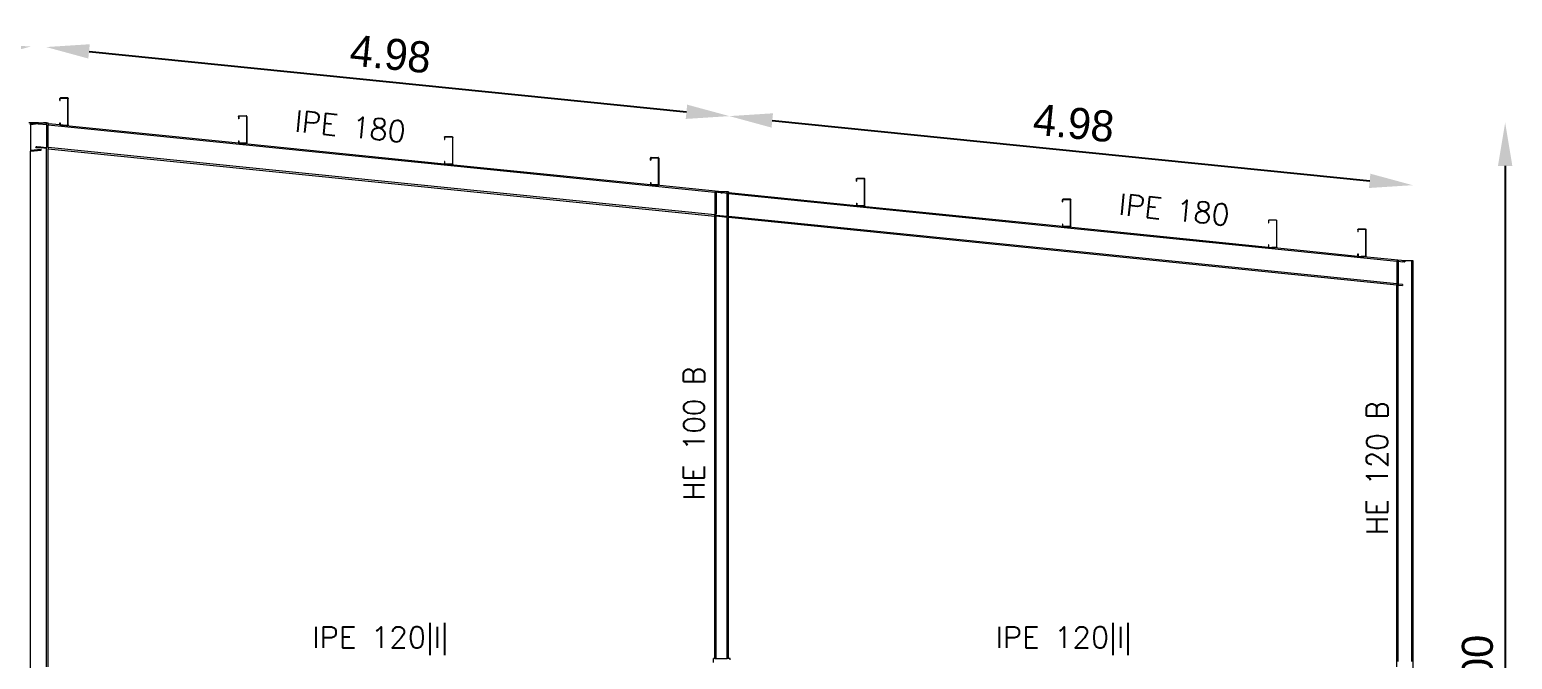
# Model space of a CAD drawing. Header units: inches. Extents: x 72863 to 72995, y 49095 to 49225.
# Drawn here: x 72874.34 to 72882.93, y 49200.96 to 49204.61 of the extents above; entities that cross this region are included whole.
import ezdxf
from ezdxf.enums import TextEntityAlignment as Align

# ---------------------------------------------------------------- set-up
doc = ezdxf.new("R2010")
doc.units = ezdxf.units.IN
for name, color, linetype, lineweight in [('BARRAS_DE_ACERO', 7, 'Continuous', 9), ('Cotas', 200, 'Continuous', 9), ('REFERENCIA_DE_LAS_BARRAS', 2, 'Continuous', 9)]:
    doc.layers.add(name, color=color, linetype=linetype, lineweight=lineweight)
doc.styles.add('CYPETXT', font='romans__.ttf', dxfattribs={"height": 0.2})
doc.styles.add('RomanS', font='')
doc.styles.get('RomanS').set_extended_font_data('Porsche')
doc.dimstyles.new('100-color', dxfattribs={"dimtxt": 0.18, "dimasz": 0.25, "dimexe": 0, "dimexo": 0.5, "dimgap": 0.07, "dimtad": 1, "dimlfac": 1.25, "dimzin": 4, "dimdsep": 46, "dimtxsty": 'RomanS', "dimcen": 0.1, "dimse1": 1, "dimse2": 1, "dimadec": 0, "dimazin": 0, "dimtfac": 1, "dimtix": 1, "dimtmove": 2, "dimatfit": 3, "dimfxl": 1, "dimtvp": 1.058824, "dimtolj": 1, "dimtzin": 1, "dimarcsym": 0})

# ---------------------------------------------------------------- blocks, each defined once
blk = doc.blocks.new('*D84')
at = {"layer": 'Cotas', "color": 0, "lineweight": -2, "transparency": 16777216}
blk.add_line((72865.3788, 49203.8191), (72865.3788, 49201.1191), dxfattribs=at)
at = {"layer": 'Cotas', "color": 0, "transparency": 16777216}
for points in [[(72865.3372, 49203.8191), (72865.4205, 49203.8191), (72865.3788, 49204.0691)], [(72865.3372, 49201.1191), (72865.4205, 49201.1191), (72865.3788, 49200.8691)]]:
    blk.add_solid(points, dxfattribs=at)
at = {"layer": 'Defpoints', "color": 0, "transparency": 16777216}
for p in [(72874.3867, 49204.0691), (72865.3788, 49200.8691), (72874.3867, 49200.8691)]:
    blk.add_point(p, dxfattribs=at)
at = {"layer": 'Cotas', "color": 0, "transparency": 16777216, "insert": (72865.2188, 49202.4691), "char_height": 0.18, "attachment_point": 5, "rotation": 90, "style": 'RomanS'}
blk.add_mtext('\\A1;4.00', dxfattribs=at)
blk = doc.blocks.new('*D85')
at = {"layer": 'Cotas', "color": 0, "lineweight": -2, "transparency": 16777216}
blk.add_line((72874.6797, 49204.4822), (72878.1422, 49204.1325), dxfattribs=at)
at = {"layer": 'Cotas', "color": 0, "transparency": 16777216}
for points in [[(72874.6839, 49204.5237), (72874.6755, 49204.4408), (72874.4309, 49204.5074)], [(72878.1464, 49204.1739), (72878.138, 49204.091), (72878.3909, 49204.1074)]]:
    blk.add_solid(points, dxfattribs=at)
at = {"layer": 'Defpoints', "color": 0, "transparency": 16777216}
for p in [(72874.3867, 49204.0691), (72878.3909, 49204.1074), (72878.3467, 49203.6691)]:
    blk.add_point(p, dxfattribs=at)
at = {"layer": 'Cotas', "color": 0, "transparency": 16777216, "insert": (72876.427, 49204.4666), "char_height": 0.18, "attachment_point": 5, "rotation": 354.23211, "style": 'RomanS'}
blk.add_mtext('\\A1;4.98', dxfattribs=at)
blk = doc.blocks.new('*D86')
at = {"layer": 'Cotas', "color": 0, "lineweight": -2, "transparency": 16777216}
blk.add_line((72878.6397, 49204.0822), (72882.1022, 49203.7325), dxfattribs=at)
at = {"layer": 'Cotas', "color": 0, "transparency": 16777216}
for points in [[(72878.6439, 49204.1237), (72878.6355, 49204.0408), (72878.3909, 49204.1074)], [(72882.1064, 49203.7739), (72882.098, 49203.691), (72882.3509, 49203.7074)]]:
    blk.add_solid(points, dxfattribs=at)
at = {"layer": 'Defpoints', "color": 0, "transparency": 16777216}
for p in [(72878.3467, 49203.6691), (72882.3509, 49203.7074), (72882.3067, 49203.2691)]:
    blk.add_point(p, dxfattribs=at)
at = {"layer": 'Cotas', "color": 0, "transparency": 16777216, "insert": (72880.387, 49204.0666), "char_height": 0.18, "attachment_point": 5, "rotation": 354.23211, "style": 'RomanS'}
blk.add_mtext('\\A1;4.98', dxfattribs=at)
blk = doc.blocks.new('*D87')
at = {"layer": 'Cotas', "color": 0, "lineweight": -2, "transparency": 16777216}
blk.add_line((72882.8874, 49203.8191), (72882.8874, 49197.9191), dxfattribs=at)
at = {"layer": 'Cotas', "color": 0, "transparency": 16777216}
for points in [[(72882.8457, 49203.8191), (72882.929, 49203.8191), (72882.8874, 49204.0691)], [(72882.8457, 49197.9191), (72882.929, 49197.9191), (72882.8874, 49197.6691)]]:
    blk.add_solid(points, dxfattribs=at)
at = {"layer": 'Defpoints', "color": 0, "transparency": 16777216}
for p in [(72874.3867, 49204.0691), (72874.3867, 49197.6691), (72882.8874, 49197.6691)]:
    blk.add_point(p, dxfattribs=at)
at = {"layer": 'Cotas', "color": 0, "transparency": 16777216, "insert": (72882.7274, 49200.8691), "char_height": 0.18, "attachment_point": 5, "rotation": 90, "style": 'RomanS'}
blk.add_mtext('\\A1;8.00', dxfattribs=at)
blk = doc.blocks.new('*D89')
at = {"layer": 'Cotas', "color": 0, "lineweight": -2, "transparency": 16777216}
blk.add_line((72874.0934, 49204.4852), (72866.6708, 49203.7355), dxfattribs=at)
at = {"layer": 'Cotas', "color": 0, "transparency": 16777216}
for points in [[(72874.0892, 49204.5267), (72874.0976, 49204.4438), (72874.3421, 49204.5104)], [(72866.6667, 49203.7769), (72866.675, 49203.694), (72866.4221, 49203.7104)]]:
    blk.add_solid(points, dxfattribs=at)
at = {"layer": 'Defpoints', "color": 0, "transparency": 16777216}
for p in [(72874.3867, 49204.0691), (72866.4221, 49203.7104), (72866.4667, 49203.2691)]:
    blk.add_point(p, dxfattribs=at)
at = {"layer": 'Cotas', "color": 0, "transparency": 16777216, "insert": (72870.366, 49204.2695), "char_height": 0.18, "attachment_point": 5, "rotation": 5.76789, "style": 'RomanS'}
blk.add_mtext('\\A1;9.95', dxfattribs=at)

msp = doc.modelspace()

# ---------------------------------------------------------------- linework, layer by layer
at = {"layer": 'BARRAS_DE_ACERO'}
for p, q in [((72874.5111, 49204.2094), (72874.5114, 49204.2108)), ((72874.5111, 49204.197), (72874.5111, 49204.2094)), ((72874.5111, 49204.197), (72874.5127, 49204.197)), ((72874.5122, 49204.212), (72874.5114, 49204.2108)), ((72874.5134, 49204.2128), (72874.5122, 49204.212)), ((72874.5127, 49204.2094), (72874.5129, 49204.2102)), ((72874.5127, 49204.197), (72874.5127, 49204.2094)), ((72874.5134, 49204.2128), (72874.5147, 49204.213)), ((72874.514, 49204.2113), (72874.5147, 49204.2114)), ((72874.5147, 49204.2114), (72874.5555, 49204.2114)), ((72874.5555, 49204.2114), (72874.5563, 49204.2113)), ((72874.5569, 49204.2108), (72874.5563, 49204.2113)), ((72874.5569, 49204.2128), (72874.5581, 49204.212)), ((72874.5569, 49204.2108), (72874.5574, 49204.2102)), ((72874.5574, 49204.2102), (72874.5575, 49204.2094)), ((72874.5575, 49204.0566), (72874.5575, 49204.2094)), ((72874.5589, 49204.2108), (72874.5581, 49204.212)), ((72874.5589, 49204.2108), (72874.5591, 49204.2094)), ((72874.5591, 49204.0566), (72874.5591, 49204.2094)), ((72874.3403, 49204.0691), (72874.3307, 49204.0691)), ((72874.3403, 49204.0576), (72874.3403, 49204.0644)), ((72874.3575, 49204.0662), (72874.3867, 49204.0691)), ((72874.3867, 49204.0691), (72874.4159, 49204.0691)), ((72874.3867, 49204.0691), (72874.3867, 49204.0623)), ((72874.4159, 49204.0662), (72874.3867, 49204.0691)), ((72874.4331, 49204.0644), (72874.4159, 49204.0662)), ((72874.4331, 49204.0691), (72874.4427, 49204.0691)), ((72874.4331, 49204.058), (72874.4331, 49204.0644)), ((72874.4427, 49204.0635), (72874.4427, 49204.0691)), ((72874.5111, 49204.069), (72874.5127, 49204.069)), ((72874.5111, 49204.0566), (72874.5111, 49204.069)), ((72874.5127, 49204.069), (72874.5127, 49204.0566)), ((72875.5459, 49204.1049), (72875.5461, 49204.1063)), ((72875.5459, 49204.1049), (72875.5459, 49204.0925)), ((72875.5475, 49204.0925), (72875.5459, 49204.0925)), ((72875.5469, 49204.1075), (72875.5461, 49204.1063)), ((72875.5469, 49204.1075), (72875.5481, 49204.1082)), ((72875.5475, 49204.1049), (72875.5476, 49204.1057)), ((72875.5475, 49204.1049), (72875.5475, 49204.0925)), ((72875.5481, 49204.1063), (72875.5476, 49204.1057)), ((72875.5481, 49204.1082), (72875.5495, 49204.1085)), ((72875.5487, 49204.1068), (72875.5481, 49204.1063)), ((72875.5487, 49204.1068), (72875.5495, 49204.1069)), ((72875.5495, 49204.1085), (72875.5903, 49204.1085)), ((72875.5903, 49204.1069), (72875.5495, 49204.1069)), ((72875.5916, 49204.1082), (72875.5903, 49204.1085)), ((72875.5903, 49204.1069), (72875.591, 49204.1068)), ((72875.5928, 49204.1075), (72875.5916, 49204.1082)), ((72875.5923, 49204.1049), (72875.5921, 49204.1057)), ((72875.5923, 49204.1049), (72875.5923, 49203.9521)), ((72875.5936, 49204.1063), (72875.5928, 49204.1075)), ((72875.5939, 49204.1049), (72875.5936, 49204.1063)), ((72875.5939, 49204.1049), (72875.5939, 49203.9521)), ((72874.3848, 49204.0621), (72874.3403, 49204.0576)), ((72874.3848, 49204.0621), (72874.3867, 49204.0623)), ((72874.3886, 49204.0625), (72874.3867, 49204.0627)), ((72874.3886, 49204.0625), (72874.4331, 49204.058)), ((72874.4331, 49204.058), (72874.4331, 49203.9261)), ((72874.4427, 49204.057), (72878.3067, 49203.6667)), ((72874.5111, 49204.0566), (72874.5111, 49204.0565)), ((72874.5128, 49204.0564), (72874.5127, 49204.0566)), ((72874.53, 49204.0546), (72874.5128, 49204.0564)), ((72874.5128, 49204.0564), (72874.5129, 49204.0559)), ((72874.5129, 49204.0559), (72874.5133, 49204.0552)), ((72874.5133, 49204.0552), (72874.514, 49204.0548)), ((72874.5147, 49204.0546), (72874.514, 49204.0548)), ((72874.5147, 49204.0546), (72874.53, 49204.0546)), ((72874.5459, 49204.053), (72874.5147, 49204.053)), ((72874.53, 49204.0546), (72874.5555, 49204.0546)), ((72874.5459, 49204.053), (72874.5555, 49204.053)), ((72874.5459, 49204.053), (72875.5459, 49203.952)), ((72874.5555, 49204.053), (72874.5569, 49204.0533)), ((72874.5574, 49204.0559), (72874.5569, 49204.0552)), ((72874.5569, 49204.0533), (72874.5581, 49204.0541)), ((72874.5575, 49204.0566), (72874.5574, 49204.0559)), ((72876.7401, 49203.9857), (72876.7398, 49203.9843)), ((72876.7398, 49203.9843), (72876.7398, 49203.9719)), ((72876.7401, 49203.9857), (72876.7408, 49203.9869)), ((72876.742, 49203.9876), (72876.7408, 49203.9869)), ((72876.7415, 49203.9851), (72876.7414, 49203.9843)), ((72876.7414, 49203.9719), (72876.7414, 49203.9843)), ((72876.7415, 49203.9851), (72876.742, 49203.9857)), ((72876.742, 49203.9876), (72876.7434, 49203.9879)), ((72876.7426, 49203.9862), (72876.742, 49203.9857)), ((72876.7426, 49203.9862), (72876.7434, 49203.9863)), ((72876.7842, 49203.9879), (72876.7434, 49203.9879)), ((72876.7842, 49203.9863), (72876.7434, 49203.9863)), ((72876.7842, 49203.9879), (72876.7856, 49203.9876)), ((72876.7842, 49203.9863), (72876.785, 49203.9862)), ((72876.7867, 49203.9869), (72876.7856, 49203.9876)), ((72876.7862, 49203.9843), (72876.7862, 49203.8315)), ((72876.7875, 49203.9857), (72876.7867, 49203.9869)), ((72876.7875, 49203.9857), (72876.7878, 49203.9843)), ((72876.7878, 49203.8315), (72876.7878, 49203.9843)), ((72874.3403, 49203.9104), (72874.4021, 49203.9167)), ((72874.3403, 49200.8691), (72874.3403, 49203.9036)), ((72874.3722, 49203.9258), (72874.4015, 49203.9229)), ((72874.3771, 49203.9318), (72874.4008, 49203.9294)), ((72874.4008, 49203.9294), (72874.4331, 49203.9261)), ((72874.4331, 49203.9197), (72874.4015, 49203.9229)), ((72874.4331, 49203.9197), (72874.4331, 49203.9261)), ((72874.4331, 49200.9171), (72874.4331, 49203.9197)), ((72874.4427, 49203.9251), (72874.4427, 49203.9187)), ((72874.4427, 49203.9187), (72878.3067, 49203.5284)), ((72874.4427, 49200.9171), (72874.4427, 49203.9187)), ((72875.5459, 49203.9645), (72875.5475, 49203.9645)), ((72875.5459, 49203.9645), (72875.5459, 49203.9521)), ((72875.5459, 49203.952), (72875.5459, 49203.9521)), ((72875.5459, 49203.952), (72875.5461, 49203.9507)), ((72875.5461, 49203.9507), (72875.5469, 49203.9496)), ((72875.5481, 49203.9488), (72875.5469, 49203.9496)), ((72875.5475, 49203.9645), (72875.5475, 49203.9521)), ((72875.5476, 49203.9513), (72875.5475, 49203.9519)), ((72875.5476, 49203.9513), (72875.5481, 49203.9507)), ((72875.5481, 49203.9507), (72875.5487, 49203.9503)), ((72875.5481, 49203.9488), (72875.5495, 49203.9485)), ((72875.5487, 49203.9503), (72875.5495, 49203.9501)), ((72875.5648, 49203.9501), (72875.5495, 49203.9501)), ((72875.5495, 49203.9485), (72875.5807, 49203.9485)), ((72875.5903, 49203.9501), (72875.5648, 49203.9501)), ((72875.5807, 49203.9485), (72875.5903, 49203.9485)), ((72875.5807, 49203.9485), (72876.7398, 49203.8314)), ((72875.5903, 49203.9501), (72875.591, 49203.9503)), ((72875.5903, 49203.9485), (72875.5916, 49203.9488)), ((72875.591, 49203.9503), (72875.5917, 49203.9507)), ((72875.5916, 49203.9488), (72875.5928, 49203.9496)), ((72875.5921, 49203.9513), (72875.5917, 49203.9507)), ((72875.5923, 49203.9521), (72875.5921, 49203.9513)), ((72875.5936, 49203.9507), (72875.5928, 49203.9496)), ((72875.5936, 49203.9507), (72875.5939, 49203.9521)), ((72876.7398, 49203.9719), (72876.7414, 49203.9719)), ((72876.7414, 49203.8439), (72876.7398, 49203.8439)), ((72876.7398, 49203.8439), (72876.7398, 49203.8315)), ((72876.7398, 49203.8314), (72876.7398, 49203.8315)), ((72876.7398, 49203.8314), (72876.7401, 49203.8301)), ((72876.7408, 49203.829), (72876.7401, 49203.8301)), ((72876.742, 49203.8282), (72876.7408, 49203.829)), ((72876.7414, 49203.8315), (72876.7414, 49203.8439)), ((72876.7587, 49203.8295), (72876.7414, 49203.8313)), ((72876.742, 49203.8301), (72876.7415, 49203.8307)), ((72876.7426, 49203.8297), (72876.742, 49203.8301)), ((72876.742, 49203.8282), (72876.7434, 49203.8279)), ((72876.7434, 49203.8295), (72876.7426, 49203.8297)), ((72876.7434, 49203.8295), (72876.7587, 49203.8295)), ((72876.7746, 49203.8279), (72876.7434, 49203.8279)), ((72876.7842, 49203.8295), (72876.7587, 49203.8295)), ((72876.785, 49203.8297), (72876.7842, 49203.8295)), ((72876.7856, 49203.8282), (72876.7842, 49203.8279)), ((72876.785, 49203.8297), (72876.7856, 49203.8301)), ((72876.7867, 49203.829), (72876.7856, 49203.8282)), ((72876.7875, 49203.8301), (72876.7867, 49203.829)), ((72876.7878, 49203.8315), (72876.7875, 49203.8301)), ((72877.934, 49203.8651), (72877.9337, 49203.8637)), ((72877.9337, 49203.8513), (72877.9337, 49203.8637)), ((72877.9337, 49203.8513), (72877.9353, 49203.8513)), ((72877.9348, 49203.8663), (72877.934, 49203.8651)), ((72877.9359, 49203.867), (72877.9348, 49203.8663)), ((72877.9373, 49203.8673), (72877.9359, 49203.867)), ((72877.9373, 49203.8657), (72877.9365, 49203.8656)), ((72877.9373, 49203.8673), (72877.9781, 49203.8673)), ((72877.9373, 49203.8657), (72877.9781, 49203.8657)), ((72877.9795, 49203.867), (72877.9781, 49203.8673)), ((72877.9789, 49203.8656), (72877.9781, 49203.8657)), ((72877.9795, 49203.8651), (72877.9789, 49203.8656)), ((72877.9807, 49203.8663), (72877.9795, 49203.867)), ((72877.9801, 49203.7109), (72877.9801, 49203.8637)), ((72877.9807, 49203.8663), (72877.9814, 49203.8651)), ((72877.9817, 49203.8637), (72877.9814, 49203.8651)), ((72877.9817, 49203.8637), (72877.9817, 49203.7109)), ((72877.9337, 49203.7233), (72877.9353, 49203.7233)), ((72877.9337, 49203.7233), (72877.9337, 49203.7109)), ((72877.9353, 49203.7233), (72877.9353, 49203.7109)), ((72879.1276, 49203.7431), (72879.1279, 49203.7445)), ((72879.1276, 49203.7307), (72879.1276, 49203.7431)), ((72879.1276, 49203.7307), (72879.1292, 49203.7307)), ((72879.1279, 49203.7445), (72879.1287, 49203.7457)), ((72879.1292, 49203.7431), (72879.1294, 49203.7439)), ((72879.1292, 49203.7307), (72879.1292, 49203.7431)), ((72879.1294, 49203.7439), (72879.1298, 49203.7445)), ((72879.1298, 49203.7445), (72879.1305, 49203.745)), ((72879.1312, 49203.7451), (72879.1305, 49203.745)), ((72879.172, 49203.7451), (72879.1312, 49203.7451)), ((72879.172, 49203.7451), (72879.1728, 49203.745)), ((72879.1728, 49203.745), (72879.1735, 49203.7445)), ((72879.174, 49203.5903), (72879.174, 49203.7431)), ((72879.1754, 49203.7445), (72879.1746, 49203.7457)), ((72879.1756, 49203.7431), (72879.1754, 49203.7445)), ((72879.1756, 49203.5903), (72879.1756, 49203.7431)), ((72877.9337, 49203.7108), (72877.9337, 49203.7109)), ((72877.9348, 49203.7084), (72877.9359, 49203.7076)), ((72877.9354, 49203.7107), (72877.9353, 49203.7109)), ((72877.9355, 49203.7101), (72877.9354, 49203.7107)), ((72877.9359, 49203.7095), (72877.9355, 49203.7101)), ((72877.9359, 49203.7095), (72877.9365, 49203.7091)), ((72877.9373, 49203.7073), (72877.9359, 49203.7076)), ((72877.9365, 49203.7091), (72877.9373, 49203.7089)), ((72877.9373, 49203.7073), (72877.9684, 49203.7073)), ((72877.9781, 49203.7089), (72877.9526, 49203.7089)), ((72877.9684, 49203.7073), (72877.9781, 49203.7073)), ((72878.3467, 49203.6691), (72877.9684, 49203.7073)), ((72877.9781, 49203.7073), (72877.9795, 49203.7076)), ((72877.98, 49203.7101), (72877.9795, 49203.7095)), ((72877.9795, 49203.7076), (72877.9807, 49203.7084)), ((72877.9801, 49203.7109), (72877.98, 49203.7101)), ((72877.9807, 49203.7084), (72877.9814, 49203.7095)), ((72877.9817, 49203.7109), (72877.9814, 49203.7095)), ((72878.3067, 49203.6667), (72878.3067, 49203.6691)), ((72878.3067, 49203.6691), (72878.3139, 49203.6691)), ((72878.3067, 49203.6667), (72878.3067, 49203.5349)), ((72878.3416, 49203.6632), (72878.3067, 49203.6667)), ((72878.3467, 49203.6691), (72878.3139, 49203.6691)), ((72878.3147, 49203.6632), (72878.3147, 49203.6691)), ((72878.3147, 49203.6632), (72878.3147, 49203.547)), ((72878.3447, 49203.6629), (72878.3487, 49203.6625)), ((72878.3795, 49203.6691), (72878.3467, 49203.6691)), ((72878.3787, 49203.6632), (72878.3787, 49203.6691)), ((72878.3787, 49203.6632), (72878.3787, 49203.6594)), ((72878.3867, 49203.6691), (72878.3795, 49203.6691)), ((72878.3867, 49203.6691), (72878.3867, 49203.6651)), ((72878.3867, 49203.6651), (72878.3867, 49203.6586)), ((72878.3867, 49203.6651), (72879.1277, 49203.5902)), ((72878.3867, 49203.5268), (72878.3867, 49203.6586)), ((72878.3787, 49203.5411), (72878.3787, 49203.55)), ((72879.1276, 49203.6027), (72879.1292, 49203.6027)), ((72879.1276, 49203.6027), (72879.1276, 49203.5903)), ((72879.1277, 49203.5902), (72879.1276, 49203.5903)), ((72879.1292, 49203.6027), (72879.1292, 49203.5903)), ((72879.1293, 49203.5901), (72879.1292, 49203.5903)), ((72879.1466, 49203.5883), (72879.1293, 49203.5901)), ((72879.1294, 49203.5895), (72879.1293, 49203.5901)), ((72879.1298, 49203.5889), (72879.1294, 49203.5895)), ((72879.1305, 49203.5885), (72879.1298, 49203.5889)), ((72879.1312, 49203.5883), (72879.1305, 49203.5885)), ((72879.1312, 49203.5883), (72879.1466, 49203.5883)), ((72879.172, 49203.5883), (72879.1466, 49203.5883)), ((72879.1728, 49203.5885), (72879.172, 49203.5883)), ((72879.172, 49203.5867), (72879.1734, 49203.587)), ((72879.1728, 49203.5885), (72879.1735, 49203.5889)), ((72879.1734, 49203.587), (72879.1746, 49203.5878)), ((72879.1739, 49203.5895), (72879.1735, 49203.5889)), ((72879.1739, 49203.5895), (72879.174, 49203.5903)), ((72879.1746, 49203.5878), (72879.1754, 49203.5889)), ((72879.1754, 49203.5889), (72879.1756, 49203.5903)), ((72880.3218, 49203.6239), (72880.3216, 49203.6225)), ((72880.3216, 49203.6101), (72880.3216, 49203.6225)), ((72880.3216, 49203.6101), (72880.3232, 49203.6101)), ((72880.3218, 49203.6239), (72880.3226, 49203.6251)), ((72880.3226, 49203.6251), (72880.3238, 49203.6258)), ((72880.3232, 49203.6101), (72880.3232, 49203.6225)), ((72880.3238, 49203.6258), (72880.3252, 49203.6261)), ((72880.3244, 49203.6244), (72880.3252, 49203.6245)), ((72880.366, 49203.6261), (72880.3252, 49203.6261)), ((72880.3252, 49203.6245), (72880.366, 49203.6245)), ((72880.3673, 49203.6258), (72880.366, 49203.6261)), ((72880.366, 49203.6245), (72880.3667, 49203.6244)), ((72880.3667, 49203.6244), (72880.3674, 49203.6239)), ((72880.3685, 49203.6251), (72880.3673, 49203.6258)), ((72880.3678, 49203.6233), (72880.3674, 49203.6239)), ((72880.368, 49203.6225), (72880.3678, 49203.6233)), ((72880.368, 49203.4697), (72880.368, 49203.6225)), ((72880.3693, 49203.6239), (72880.3685, 49203.6251)), ((72880.3693, 49203.6239), (72880.3696, 49203.6225)), ((72880.3696, 49203.4697), (72880.3696, 49203.6225)), ((72878.3147, 49203.547), (72878.3147, 49203.5411)), ((72878.3787, 49203.5211), (72878.3147, 49203.5276)), ((72878.3147, 49200.9651), (72878.3147, 49203.5276)), ((72878.3787, 49203.5411), (72878.3787, 49203.5366)), ((72878.3787, 49203.5211), (72878.3787, 49203.5276)), ((72878.3867, 49203.5268), (72878.3867, 49203.5203)), ((72882.2587, 49203.1357), (72878.3867, 49203.5268)), ((72882.2587, 49203.1292), (72878.3867, 49203.5203)), ((72878.3867, 49200.9651), (72878.3867, 49203.5203)), ((72880.3232, 49203.4821), (72880.3216, 49203.4821)), ((72880.3216, 49203.4821), (72880.3216, 49203.4697)), ((72880.3216, 49203.4696), (72880.3216, 49203.4697)), ((72880.3218, 49203.4683), (72880.3216, 49203.4696)), ((72880.3226, 49203.4672), (72880.3218, 49203.4683)), ((72880.3238, 49203.4664), (72880.3226, 49203.4672)), ((72880.3232, 49203.4697), (72880.3232, 49203.4821)), ((72880.3232, 49203.4695), (72880.3232, 49203.4697)), ((72880.3232, 49203.4695), (72880.3406, 49203.4677)), ((72880.3232, 49203.4695), (72880.3233, 49203.4689)), ((72880.3237, 49203.4683), (72880.3233, 49203.4689)), ((72880.3237, 49203.4683), (72880.3244, 49203.4679)), ((72880.3238, 49203.4664), (72880.3252, 49203.4661)), ((72880.3244, 49203.4679), (72880.3252, 49203.4677)), ((72880.3406, 49203.4677), (72880.3252, 49203.4677)), ((72880.3252, 49203.4661), (72880.3564, 49203.4661)), ((72880.366, 49203.4677), (72880.3406, 49203.4677)), ((72880.3564, 49203.4661), (72880.366, 49203.4661)), ((72880.366, 49203.4677), (72880.3667, 49203.4679)), ((72880.366, 49203.4661), (72880.3673, 49203.4664)), ((72880.3674, 49203.4683), (72880.3667, 49203.4679)), ((72880.3673, 49203.4664), (72880.3685, 49203.4672)), ((72880.3678, 49203.4689), (72880.3674, 49203.4683)), ((72880.3678, 49203.4689), (72880.368, 49203.4697)), ((72880.3685, 49203.4672), (72880.3693, 49203.4683)), ((72880.3693, 49203.4683), (72880.3696, 49203.4697)), ((72881.5158, 49203.5033), (72881.5155, 49203.5019)), ((72881.5155, 49203.5019), (72881.5155, 49203.4895)), ((72881.5155, 49203.4895), (72881.5171, 49203.4895)), ((72881.5165, 49203.5045), (72881.5158, 49203.5033)), ((72881.5165, 49203.5045), (72881.5177, 49203.5052)), ((72881.5172, 49203.5027), (72881.5171, 49203.5019)), ((72881.5171, 49203.4895), (72881.5171, 49203.5019)), ((72881.5191, 49203.5055), (72881.5177, 49203.5052)), ((72881.5599, 49203.5055), (72881.5191, 49203.5055)), ((72881.5599, 49203.5039), (72881.5191, 49203.5039)), ((72881.5599, 49203.5055), (72881.5613, 49203.5052)), ((72881.5599, 49203.5039), (72881.5607, 49203.5038)), ((72881.5613, 49203.5033), (72881.5607, 49203.5038)), ((72881.5624, 49203.5045), (72881.5613, 49203.5052)), ((72881.5613, 49203.5033), (72881.5617, 49203.5027)), ((72881.5619, 49203.5019), (72881.5617, 49203.5027)), ((72881.5619, 49203.5019), (72881.5619, 49203.3491)), ((72881.5624, 49203.5045), (72881.5632, 49203.5033)), ((72881.5635, 49203.5019), (72881.5632, 49203.5033)), ((72881.5635, 49203.3491), (72881.5635, 49203.5019)), ((72882.0334, 49203.451), (72882.0332, 49203.4496)), ((72882.0332, 49203.4496), (72882.0332, 49203.4372)), ((72882.0348, 49203.4372), (72882.0332, 49203.4372)), ((72882.0334, 49203.451), (72882.0342, 49203.4522)), ((72882.0342, 49203.4522), (72882.0354, 49203.453)), ((72882.0368, 49203.4532), (72882.0354, 49203.453)), ((72882.036, 49203.4515), (72882.0368, 49203.4516)), ((72882.0776, 49203.4532), (72882.0368, 49203.4532)), ((72882.0776, 49203.4516), (72882.0368, 49203.4516)), ((72882.0776, 49203.4532), (72882.0789, 49203.453)), ((72882.0776, 49203.4516), (72882.0783, 49203.4515)), ((72882.079, 49203.451), (72882.0783, 49203.4515)), ((72882.0789, 49203.453), (72882.0801, 49203.4522)), ((72882.0794, 49203.4504), (72882.079, 49203.451)), ((72882.0796, 49203.4496), (72882.0794, 49203.4504)), ((72882.0796, 49203.2968), (72882.0796, 49203.4496)), ((72882.0801, 49203.4522), (72882.0809, 49203.451)), ((72882.0812, 49203.4496), (72882.0809, 49203.451)), ((72882.0812, 49203.2968), (72882.0812, 49203.4496)), ((72881.5171, 49203.3615), (72881.5155, 49203.3615)), ((72881.5155, 49203.3615), (72881.5155, 49203.3491)), ((72881.5155, 49203.349), (72881.5155, 49203.3491)), ((72881.5158, 49203.3477), (72881.5165, 49203.3466)), ((72881.5177, 49203.3458), (72881.5165, 49203.3466)), ((72881.5171, 49203.3491), (72881.5171, 49203.3615)), ((72881.5171, 49203.3489), (72881.5171, 49203.3491)), ((72881.5171, 49203.3489), (72881.5345, 49203.3471)), ((72881.5171, 49203.3489), (72881.5172, 49203.3483)), ((72881.5172, 49203.3483), (72881.5177, 49203.3477)), ((72881.5183, 49203.3473), (72881.5177, 49203.3477)), ((72881.5191, 49203.3455), (72881.5177, 49203.3458)), ((72881.5191, 49203.3471), (72881.5183, 49203.3473)), ((72881.5191, 49203.3471), (72881.5345, 49203.3471)), ((72881.5191, 49203.3455), (72881.5503, 49203.3455)), ((72881.5599, 49203.3471), (72881.5345, 49203.3471)), ((72881.5599, 49203.3471), (72881.5607, 49203.3473)), ((72881.5613, 49203.3458), (72881.5599, 49203.3455)), ((72881.5607, 49203.3473), (72881.5613, 49203.3477)), ((72881.5613, 49203.3458), (72881.5624, 49203.3466)), ((72881.5624, 49203.3466), (72881.5632, 49203.3477)), ((72881.5635, 49203.3491), (72881.5632, 49203.3477)), ((72882.0332, 49203.3092), (72882.0348, 49203.3092)), ((72882.0332, 49203.2968), (72882.0332, 49203.3092)), ((72882.0332, 49203.2968), (72882.0332, 49203.2967)), ((72882.0334, 49203.2955), (72882.0332, 49203.2967)), ((72882.0334, 49203.2955), (72882.0342, 49203.2943)), ((72882.0342, 49203.2943), (72882.0354, 49203.2935)), ((72882.0348, 49203.3092), (72882.0348, 49203.2968)), ((72882.0348, 49203.2966), (72882.0348, 49203.2968)), ((72882.0348, 49203.2966), (72882.0521, 49203.2948)), ((72882.0348, 49203.2966), (72882.0349, 49203.2961)), ((72882.0349, 49203.2961), (72882.0353, 49203.2954)), ((72882.036, 49203.295), (72882.0353, 49203.2954)), ((72882.0368, 49203.2948), (72882.036, 49203.295)), ((72882.0368, 49203.2948), (72882.0521, 49203.2948)), ((72882.0776, 49203.2948), (72882.0521, 49203.2948)), ((72882.0776, 49203.2932), (72882.068, 49203.2932)), ((72882.3067, 49203.2691), (72882.068, 49203.2932)), ((72882.0776, 49203.2948), (72882.0783, 49203.295)), ((72882.0789, 49203.2935), (72882.0776, 49203.2932)), ((72882.0783, 49203.295), (72882.079, 49203.2954)), ((72882.0789, 49203.2935), (72882.0801, 49203.2943)), ((72882.0794, 49203.2961), (72882.079, 49203.2954)), ((72882.0794, 49203.2961), (72882.0796, 49203.2968)), ((72882.0801, 49203.2943), (72882.0809, 49203.2955)), ((72882.0812, 49203.2968), (72882.0809, 49203.2955)), ((72882.2675, 49203.2691), (72882.2675, 49203.2666)), ((72882.2675, 49203.2666), (72882.2675, 49203.1348)), ((72882.2675, 49203.2666), (72882.2811, 49203.2653)), ((72882.2811, 49203.2653), (72882.2929, 49203.2641)), ((72882.3049, 49203.2629), (72882.3067, 49203.2627)), ((72882.3323, 49203.2691), (72882.3067, 49203.2691)), ((72882.3067, 49203.2691), (72882.3067, 49203.2627)), ((72882.3459, 49203.2691), (72882.3323, 49203.2691)), ((72882.3547, 49203.2691), (72882.3459, 49203.2691)), ((72882.3459, 49200.9491), (72882.3459, 49203.2691)), ((72882.3547, 49200.8691), (72882.3547, 49203.2691)), ((72882.2587, 49203.1357), (72882.2587, 49203.1292)), ((72882.2587, 49200.9171), (72882.2587, 49203.1292)), ((72882.2928, 49203.1322), (72882.2675, 49203.1348)), ((72882.2675, 49203.1348), (72882.2675, 49203.1283)), ((72882.2675, 49203.1283), (72882.2922, 49203.1258)), ((72882.2675, 49200.9491), (72882.2675, 49203.1283)), ((72882.2928, 49203.1322), (72882.2922, 49203.1258)), ((72878.3067, 49200.9651), (72878.2987, 49200.9651)), ((72878.3067, 49200.9651), (72878.3147, 49200.9651)), ((72878.3147, 49200.9651), (72878.3787, 49200.9651)), ((72878.3947, 49200.9651), (72878.3867, 49200.9651)), ((72878.3947, 49200.9573), (72878.3947, 49200.9651))]:
    msp.add_line(p, q, dxfattribs=at)
for points in [[(72874.514, 49204.2113), (72874.5133, 49204.2108), (72874.5129, 49204.2102)], [(72874.5569, 49204.2128), (72874.5555, 49204.213), (72874.5147, 49204.213)], [(72874.3867, 49204.0691), (72874.3575, 49204.0691), (72874.3403, 49204.0691)], [(72874.3403, 49204.0691), (72874.3403, 49204.0644), (72874.3575, 49204.0662)], [(72874.4331, 49204.0644), (72874.4331, 49204.0691), (72874.4159, 49204.0691)], [(72875.591, 49204.1068), (72875.5917, 49204.1063), (72875.5921, 49204.1057)], [(72874.3403, 49204.0576), (72874.3403, 49204.0576), (72874.3403, 49203.9104)], [(72874.5111, 49204.0565), (72874.4427, 49204.0635), (72874.4427, 49204.057)], [(72878.3067, 49203.5349), (72874.4427, 49203.9251), (72874.4427, 49204.057)], [(72874.5122, 49204.0541), (72874.5114, 49204.0553), (72874.5111, 49204.0565)], [(72874.5122, 49204.0541), (72874.5134, 49204.0533), (72874.5147, 49204.053)], [(72874.5569, 49204.0552), (72874.5563, 49204.0548), (72874.5555, 49204.0546)], [(72874.5591, 49204.0566), (72874.5589, 49204.0553), (72874.5581, 49204.0541)], [(72876.7862, 49203.9843), (72876.786, 49203.9851), (72876.7856, 49203.9857), (72876.785, 49203.9862)], [(72874.3403, 49203.9104), (72874.3403, 49203.9036), (72874.4028, 49203.9099), (72874.4021, 49203.9167)], [(72874.3722, 49203.9258), (72874.3728, 49203.9322), (72874.3771, 49203.9318)], [(72875.5475, 49203.9521), (72875.5475, 49203.9519), (72875.5648, 49203.9501)], [(72876.7415, 49203.8307), (72876.7414, 49203.8313), (72876.7414, 49203.8315)], [(72876.7842, 49203.8279), (72876.7746, 49203.8279), (72877.9337, 49203.7108)], [(72876.7862, 49203.8315), (72876.786, 49203.8307), (72876.7856, 49203.8301)], [(72877.9355, 49203.8645), (72877.9353, 49203.8637), (72877.9353, 49203.8513)], [(72877.9355, 49203.8645), (72877.9359, 49203.8651), (72877.9365, 49203.8656)], [(72877.9795, 49203.8651), (72877.98, 49203.8645), (72877.9801, 49203.8637)], [(72879.1287, 49203.7457), (72879.1299, 49203.7464), (72879.1312, 49203.7467)], [(72879.1746, 49203.7457), (72879.1734, 49203.7464), (72879.172, 49203.7467), (72879.1312, 49203.7467)], [(72879.1735, 49203.7445), (72879.1739, 49203.7439), (72879.174, 49203.7431)], [(72877.9337, 49203.7108), (72877.934, 49203.7095), (72877.9348, 49203.7084)], [(72877.9373, 49203.7089), (72877.9526, 49203.7089), (72877.9354, 49203.7107)], [(72877.9795, 49203.7095), (72877.9789, 49203.7091), (72877.9781, 49203.7089)], [(72878.3416, 49203.6632), (72878.3447, 49203.6629)], [(72878.3787, 49203.55), (72878.3787, 49203.6594), (72878.3487, 49203.6625)], [(72878.3867, 49203.6586), (72882.2587, 49203.2675), (72882.2587, 49203.1357)], [(72879.1299, 49203.587), (72879.1287, 49203.5878), (72879.1279, 49203.5889), (72879.1277, 49203.5902)], [(72879.1299, 49203.587), (72879.1312, 49203.5867), (72879.1624, 49203.5867)], [(72879.172, 49203.5867), (72879.1624, 49203.5867), (72880.3216, 49203.4696)], [(72880.3244, 49203.6244), (72880.3237, 49203.6239), (72880.3233, 49203.6233), (72880.3232, 49203.6225)], [(72878.3067, 49200.9651), (72878.3067, 49203.5284), (72878.3067, 49203.5349)], [(72878.3147, 49203.534), (72878.3147, 49203.5411)], [(72878.3147, 49203.5276), (72878.3147, 49203.534), (72878.3787, 49203.5276), (72878.3787, 49203.5366)], [(72878.3867, 49200.9651), (72878.3787, 49200.9651), (72878.3787, 49203.5211)], [(72880.3564, 49203.4661), (72881.5155, 49203.349), (72881.5158, 49203.3477)], [(72881.5172, 49203.5027), (72881.5177, 49203.5033), (72881.5183, 49203.5038), (72881.5191, 49203.5039)], [(72882.0348, 49203.4372), (72882.0348, 49203.4496), (72882.0349, 49203.4504)], [(72882.036, 49203.4515), (72882.0353, 49203.451), (72882.0349, 49203.4504)], [(72881.5599, 49203.3455), (72881.5503, 49203.3455), (72882.0332, 49203.2967)], [(72881.5619, 49203.3491), (72881.5617, 49203.3483), (72881.5613, 49203.3477)], [(72882.068, 49203.2932), (72882.0368, 49203.2932), (72882.0354, 49203.2935)], [(72882.2675, 49203.2691), (72882.2587, 49203.2691), (72882.2587, 49203.2675)], [(72882.3049, 49203.2629), (72882.2929, 49203.2641)], [(72878.2987, 49200.9423), (72878.2987, 49200.9573), (72878.2987, 49200.9651)]]:
    msp.add_lwpolyline(points, dxfattribs=at)

# ---------------------------------------------------------------- texts
at = {"layer": 'REFERENCIA_DE_LAS_BARRAS', "style": 'CYPETXT'}
for s, rotation, width, p, p2 in [('IPE 180', 354.2005, 0.843848, (72875.867, 49204.0194), (72876.5081, 49203.9543)), ('IPE 180', 354.2005, 0.843848, (72880.6427, 49203.537), (72881.2838, 49203.4719)), ('HE 100 B', 90, 0.77604, (72878.2473, 49201.8821), (72878.2473, 49202.6561)), ('HE 120 B', 90, 0.77604, (72882.2073, 49201.6821), (72882.2073, 49202.4561))]:
    msp.add_text(s, height=0.12267, rotation=rotation, dxfattribs=dict(at, width=width)).set_placement(p, p2, align=Align.FIT)
at = {"layer": 'REFERENCIA_DE_LAS_BARRAS', "style": 'CYPETXT', "width": 0.866214}
for p, p2 in [((72875.9725, 49201.027), (72876.7609, 49201.027)), ((72879.9325, 49201.027), (72880.7209, 49201.027))]:
    msp.add_text('IPE 120|I|', height=0.12267, dxfattribs=at).set_placement(p, p2, align=Align.FIT)

# ---------------------------------------------------------------- dimensions: what is measured, and where the dimension line sits
at = {"layer": 'Cotas'}
for p1, p2, distance, picture, middle in [((72874.3867, 49204.0691), (72878.3467, 49203.6691), 0.4405, '*D85', (72876.427, 49204.4666)), ((72874.3867, 49204.0691), (72866.4667, 49203.2691), -0.4435, '*D89', (72870.366, 49204.2695)), ((72878.3467, 49203.6691), (72882.3067, 49203.2691), 0.4405, '*D86', (72880.387, 49204.0666))]:
    dim = msp.add_aligned_dim(p1=p1, p2=p2, distance=distance, dimstyle='100-color', dxfattribs=at)
    dim.commit()
    dim.dimension.update_dxf_attribs({"geometry": picture, "text_midpoint": middle})
for base, p2, picture, middle in [((72865.3788, 49200.8691), (72874.3867, 49200.8691), '*D84', (72865.2188, 49202.4691)), ((72882.8874, 49197.6691), (72874.3867, 49197.6691), '*D87', (72882.7274, 49200.8691))]:
    dim = msp.add_linear_dim(base=base, p1=(72874.3867, 49204.0691), p2=p2, angle=90, dimstyle='100-color', dxfattribs=at)
    dim.commit()
    dim.dimension.update_dxf_attribs({"geometry": picture, "text_midpoint": middle})

doc.saveas('drawing.dxf')
